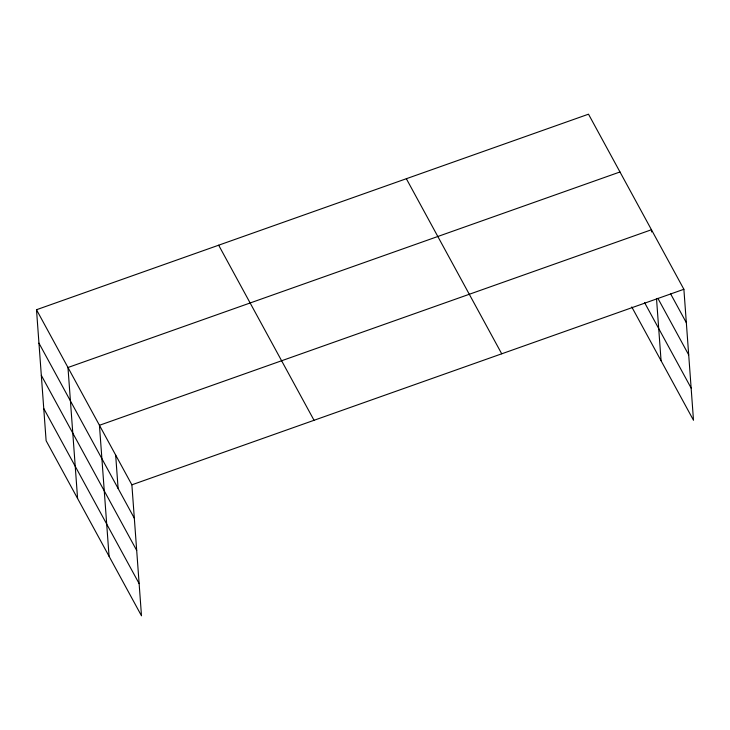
<?xml version="1.0" encoding="UTF-8"?>
<svg xmlns="http://www.w3.org/2000/svg" width="730" height="730" viewBox="0 0 730 730"><rect width="100%" height="100%" fill="white"/><g stroke="black" fill="none" stroke-linecap="round" stroke-linejoin="round"><path stroke-width="1.09" d="M36.5 309.73L131.875 484.82L141.492 615.81L46.118 440.719L36.5 309.73L588.508 114.19L683.882 289.281L693.5 420.27L631.769 306.947M619.98 171.97L67.972 367.509L77.59 498.499M131.875 484.82L683.882 289.281M670.66 293.925L686.337 322.696M657.894 298.342L688.7 354.899M644.599 302.64L691.137 388.077M406.345 178.722L501.72 353.804M218.662 245.198L314.037 420.288M38.955 343.146L134.329 518.236M41.318 375.348L136.692 550.438M43.754 408.526L139.129 583.608M651.616 231.976L651.452 229.749L99.444 425.289L109.062 556.278M656.516 298.689L661.07 360.739M115.659 455.055L118.114 488.47"/></g></svg>
